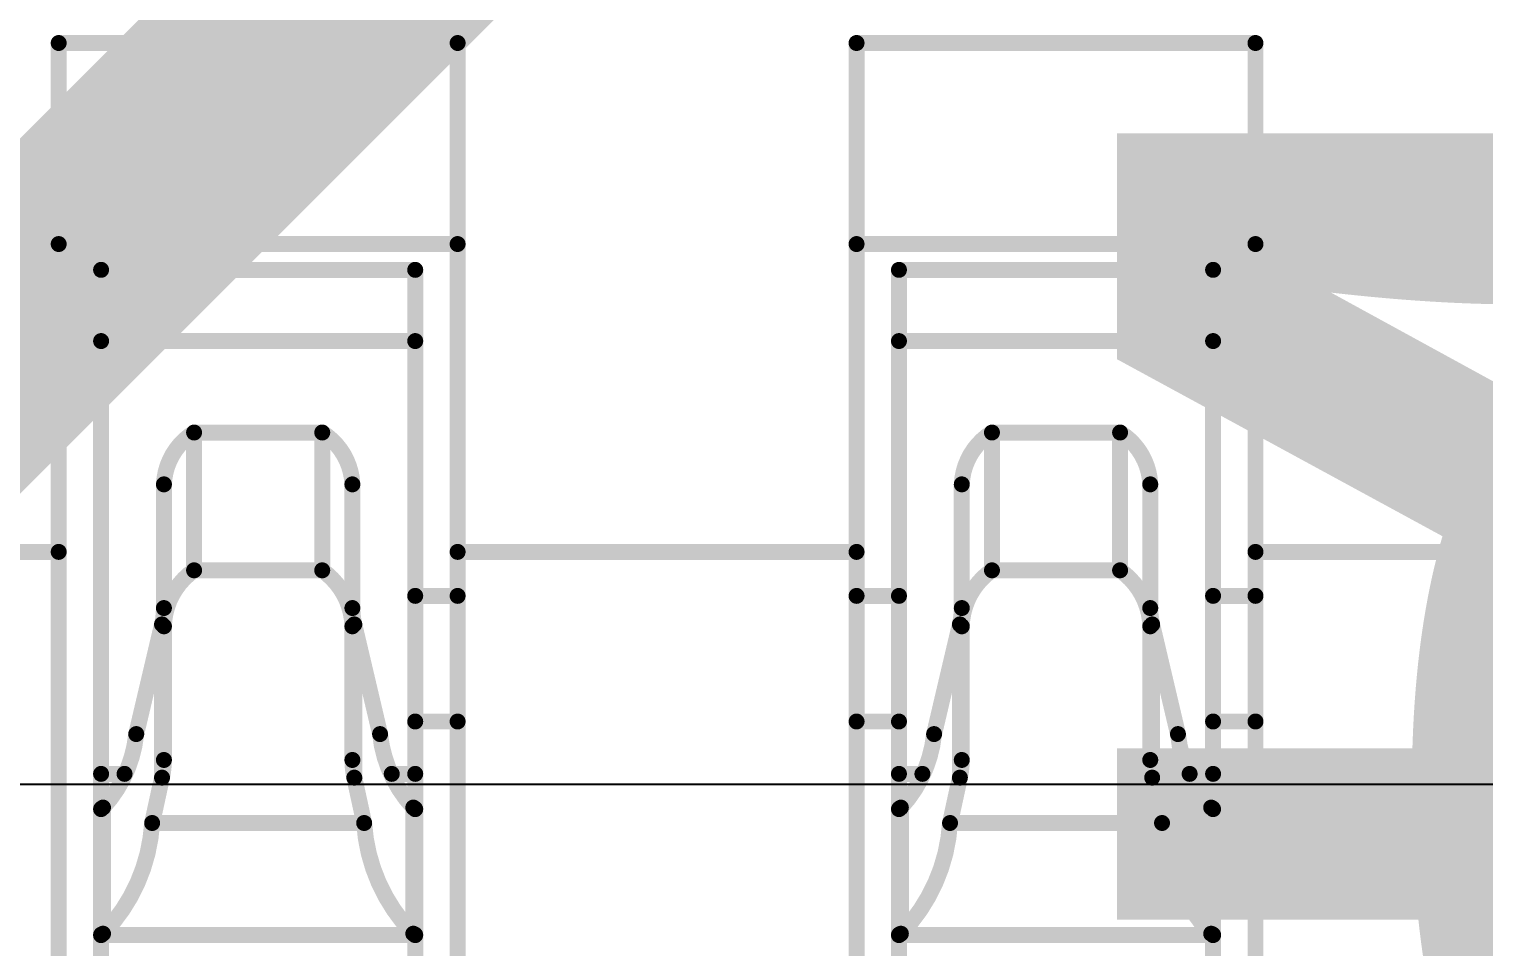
# Model space of a CAD drawing. Header units: inches. Extents: x -6 to 5433, y -4 to 5447.
# Drawn here: x 5.858 to 7.015, y 30.356 to 31.086 of the extents above; entities that cross this region are included whole.
import ezdxf

# ---------------------------------------------------------------- set-up
doc = ezdxf.new("R2010")
doc.units = ezdxf.units.IN
for name, color, linetype in [('Bottom Layer', 5, 'Continuous'), ('Bottom Overlay', 54, 'Continuous'), ('Mechanical 4', 56, 'Continuous'), ('Top Layer', 1, 'Continuous'), ('Top Overlay', 2, 'Continuous')]:
    doc.layers.add(name, color=color, linetype=linetype)
doc.styles.add('Arial', font='', dxfattribs={"height": 0.2})
doc.styles.add('Arial_Bold', font='', dxfattribs={"height": 0.2})
doc.styles.get('Arial').set_extended_font_data('Arial')
doc.styles.get('Arial_Bold').set_extended_font_data('Arial', bold=True)

# ---------------------------------------------------------------- blocks, each defined once
blk = doc.blocks.new('QTH_030_01_L_D_A_K_TR_154')
at = {"layer": 'Top Overlay'}
blk.add_lwpolyline([(10.00000032, -1.46100038, 0.1999996, 0.1999996, 0), (8.47600032, -2.98500038, 0.1999996, 0.1999996, 0)], format="xyseb", dxfattribs=at)
at = {"layer": 'Top Overlay', "style": 'Arial'}
blk.add_text('60', height=0.7619999999999999, dxfattribs=at).set_placement((7.21018624, -2.0066))

msp = doc.modelspace()

# ---------------------------------------------------------------- linework, layer by layer
at = {"layer": 'Bottom Layer'}
msp.add_line((14.32753294, 30.48476758), (4.82502464, 30.48476758), dxfattribs=at)
at = {"layer": 'Mechanical 4'}
for points in [[(5.8811541, 31.07494674, 0.0127, 0.0127, 0), (6.1986541, 31.07494674, 0.0127, 0.0127, 0)], [(5.8811541, 30.28744514, 0.0127, 0.0127, 0), (5.8811541, 31.07494674, 0.0127, 0.0127, 0)], [(6.1986541, 30.66994628, 0.0127, 0.0127, 0), (6.1986541, 31.07494674, 0.0127, 0.0127, 0)], [(6.516154099999999, 31.07494674, 0.0127, 0.0127, 0), (6.8336541, 31.07494674, 0.0127, 0.0127, 0)], [(6.516154099999999, 30.28744514, 0.0127, 0.0127, 0), (6.516154099999999, 31.07494674, 0.0127, 0.0127, 0)], [(6.8336541, 30.66994628, 0.0127, 0.0127, 0), (6.8336541, 31.07494674, 0.0127, 0.0127, 0)], [(5.8811541, 30.91494452, 0.0127, 0.0127, 0), (6.1986541, 30.91494452, 0.0127, 0.0127, 0)], [(6.516154099999999, 30.91494452, 0.0127, 0.0127, 0), (6.8336541, 30.91494452, 0.0127, 0.0127, 0)], [(5.91490562, 30.89440862, 0.0127, 0.0127, 0), (6.16490512, 30.89440862, 0.0127, 0.0127, 0)], [(5.91490562, 30.28744514, 0.0127, 0.0127, 0), (5.91490562, 30.89440862, 0.0127, 0.0127, 0)], [(6.16490512, 30.28744514, 0.0127, 0.0127, 0), (6.16490512, 30.89440862, 0.0127, 0.0127, 0)], [(6.54990562, 30.89440862, 0.0127, 0.0127, 0), (6.799905119999999, 30.89440862, 0.0127, 0.0127, 0)], [(6.54990562, 30.28744514, 0.0127, 0.0127, 0), (6.54990562, 30.89440862, 0.0127, 0.0127, 0)], [(6.799905119999999, 30.28744514, 0.0127, 0.0127, 0), (6.799905119999999, 30.89440862, 0.0127, 0.0127, 0)], [(5.91490562, 30.83773868, 0.0127, 0.0127, 0), (6.16490512, 30.83773868, 0.0127, 0.0127, 0)], [(6.54990562, 30.83773868, 0.0127, 0.0127, 0), (6.799905119999999, 30.83773868, 0.0127, 0.0127, 0)], [(5.964905519999999, 30.72369522, 0.0127, 0.0127, -0.2473774344944057), (5.988913599999999, 30.76494482, 0.0127, 0.0127, 0)], [(5.98891614, 30.76494482, 0.0127, 0.0127, 0), (6.0908946, 30.76494482, 0.0127, 0.0127, 0)], [(5.98891614, 30.65528286, 0.0127, 0.0127, 0), (5.98891614, 30.76494482, 0.0127, 0.0127, 0)], [(6.0908946, 30.65528286, 0.0127, 0.0127, 0), (6.0908946, 30.76494482, 0.0127, 0.0127, 0)], [(6.090897139999999, 30.76494482, 0.0127, 0.0127, -0.2473774344944055), (6.11490522, 30.72369522, 0.0127, 0.0127, 0)], [(6.599905519999999, 30.72369522, 0.0127, 0.0127, -0.2473774344944057), (6.6239136, 30.76494482, 0.0127, 0.0127, 0)], [(6.62391614, 30.76494482, 0.0127, 0.0127, 0), (6.7258946, 30.76494482, 0.0127, 0.0127, 0)], [(6.62391614, 30.65528286, 0.0127, 0.0127, 0), (6.62391614, 30.76494482, 0.0127, 0.0127, 0)], [(6.7258946, 30.65528286, 0.0127, 0.0127, 0), (6.7258946, 30.76494482, 0.0127, 0.0127, 0)], [(6.72589714, 30.76494482, 0.0127, 0.0127, -0.2473774344944055), (6.74990522, 30.72369522, 0.0127, 0.0127, 0)], [(5.964905519999999, 30.50434844, 0.0127, 0.0127, 0), (5.964905519999999, 30.72369522, 0.0127, 0.0127, 0)], [(6.11490522, 30.50434844, 0.0127, 0.0127, 0), (6.11490522, 30.72369522, 0.0127, 0.0127, 0)], [(6.599905519999999, 30.50434844, 0.0127, 0.0127, 0), (6.599905519999999, 30.72369522, 0.0127, 0.0127, 0)], [(6.74990522, 30.50434844, 0.0127, 0.0127, 0), (6.74990522, 30.72369522, 0.0127, 0.0127, 0)], [(4.59990444, 30.66994628, 0.0127, 0.0127, 0), (5.8811541, 30.66994628, 0.0127, 0.0127, 0)], [(6.1986541, 30.66994628, 0.0127, 0.0127, 0), (6.516154099999999, 30.66994628, 0.0127, 0.0127, 0)], [(6.1986541, 30.28744514, 0.0127, 0.0127, 0), (6.1986541, 30.66994628, 0.0127, 0.0127, 0)], [(6.8336541, 30.66994628, 0.0127, 0.0127, 0), (7.151154099999999, 30.66994628, 0.0127, 0.0127, 0)], [(6.8336541, 30.28744514, 0.0127, 0.0127, 0), (6.8336541, 30.66994628, 0.0127, 0.0127, 0)], [(5.964905519999999, 30.61071348, 0.0127, 0.0127, -0.2374800627721871), (5.988913599999999, 30.6552854, 0.0127, 0.0127, 0)], [(5.98891614, 30.65528286, 0.0127, 0.0127, 0), (6.0908946, 30.65528286, 0.0127, 0.0127, 0)], [(6.090897139999999, 30.6552854, 0.0127, 0.0127, -0.2374800627721868), (6.11490522, 30.61071348, 0.0127, 0.0127, 0)], [(6.599905519999999, 30.61071348, 0.0127, 0.0127, -0.2374800627721871), (6.6239136, 30.6552854, 0.0127, 0.0127, 0)], [(6.62391614, 30.65528286, 0.0127, 0.0127, 0), (6.7258946, 30.65528286, 0.0127, 0.0127, 0)], [(6.72589714, 30.6552854, 0.0127, 0.0127, -0.2374800627721868), (6.74990522, 30.61071348, 0.0127, 0.0127, 0)], [(6.16490512, 30.63494508, 0.0127, 0.0127, 0), (6.1986541, 30.63494508, 0.0127, 0.0127, 0)], [(6.516154099999999, 30.63494508, 0.0127, 0.0127, 0), (6.54990562, 30.63494508, 0.0127, 0.0127, 0)], [(6.799905119999999, 30.63494508, 0.0127, 0.0127, 0), (6.8336541, 30.63494508, 0.0127, 0.0127, 0)], [(5.964905519999999, 30.62525752, 0.0127, 0.0127, -0.05786385222358645), (5.9633866, 30.61223494, 0.0127, 0.0127, 0)], [(6.116424139999999, 30.61223494, 0.0127, 0.0127, -0.057863852222711), (6.11490522, 30.62525752, 0.0127, 0.0127, 0)], [(6.599905519999999, 30.62525752, 0.0127, 0.0127, -0.05786385222358645), (6.5983866, 30.61223494, 0.0127, 0.0127, 0)], [(6.751424139999999, 30.61223494, 0.0127, 0.0127, -0.05786385222314867), (6.74990522, 30.62525752, 0.0127, 0.0127, 0)], [(5.9428634, 30.5249453, 0.0127, 0.0127, 0), (5.9633866, 30.61223494, 0.0127, 0.0127, 0)], [(5.9633866, 30.49027684, 0.0127, 0.0127, 0), (5.9633866, 30.61223494, 0.0127, 0.0127, 0)], [(6.116424139999999, 30.61223494, 0.0127, 0.0127, 0), (6.136944799999999, 30.5249453, 0.0127, 0.0127, 0)], [(6.116424139999999, 30.49027684, 0.0127, 0.0127, 0), (6.116424139999999, 30.61223494, 0.0127, 0.0127, 0)], [(6.5778634, 30.5249453, 0.0127, 0.0127, 0), (6.5983866, 30.61223494, 0.0127, 0.0127, 0)], [(6.5983866, 30.49027684, 0.0127, 0.0127, 0), (6.5983866, 30.61223494, 0.0127, 0.0127, 0)], [(6.751424139999999, 30.61223494, 0.0127, 0.0127, 0), (6.7719448, 30.5249453, 0.0127, 0.0127, 0)], [(6.751424139999999, 30.49027684, 0.0127, 0.0127, 0), (6.751424139999999, 30.61223494, 0.0127, 0.0127, 0)], [(6.16490512, 30.53494528, 0.0127, 0.0127, 0), (6.1986541, 30.53494528, 0.0127, 0.0127, 0)], [(6.516154099999999, 30.53494528, 0.0127, 0.0127, 0), (6.54990562, 30.53494528, 0.0127, 0.0127, 0)], [(6.799905119999999, 30.53494528, 0.0127, 0.0127, 0), (6.8336541, 30.53494528, 0.0127, 0.0127, 0)], [(5.942865939999999, 30.52494784, 0.0127, 0.0127, -0.1625906327552088), (5.91642454, 30.46645418, 0.0127, 0.0127, 0)], [(6.1633862, 30.46645418, 0.0127, 0.0127, -0.1625906327547608), (6.136944799999999, 30.52494784, 0.0127, 0.0127, 0)], [(6.57786594, 30.52494784, 0.0127, 0.0127, -0.1625906327552088), (6.551424539999999, 30.46645418, 0.0127, 0.0127, 0)], [(6.798386199999999, 30.46645418, 0.0127, 0.0127, -0.1625906327552086), (6.7719448, 30.52494784, 0.0127, 0.0127, 0)], [(5.964905519999999, 30.50434844, 0.0127, 0.0127, -0.05365793627908248), (5.9633866, 30.49027684, 0.0127, 0.0127, 0)], [(6.116424139999999, 30.49027684, 0.0127, 0.0127, -0.0536579362795205), (6.11490522, 30.50434844, 0.0127, 0.0127, 0)], [(6.599905519999999, 30.50434844, 0.0127, 0.0127, -0.05365793627952005), (6.5983866, 30.49027684, 0.0127, 0.0127, 0)], [(6.751424139999999, 30.49027684, 0.0127, 0.0127, -0.0536579362795205), (6.74990522, 30.50434844, 0.0127, 0.0127, 0)], [(5.91490562, 30.49328166, 0.0127, 0.0127, 0), (5.933567, 30.49328166, 0.0127, 0.0127, 0)], [(6.14624374, 30.49328166, 0.0127, 0.0127, 0), (6.16490512, 30.49328166, 0.0127, 0.0127, 0)], [(6.54990562, 30.49328166, 0.0127, 0.0127, 0), (6.568566999999999, 30.49328166, 0.0127, 0.0127, 0)], [(6.78124374, 30.49328166, 0.0127, 0.0127, 0), (6.799905119999999, 30.49328166, 0.0127, 0.0127, 0)], [(5.95553292, 30.45417836, 0.0127, 0.0127, 0), (5.9633866, 30.49027684, 0.0127, 0.0127, 0)], [(6.116424139999999, 30.49027684, 0.0127, 0.0127, 0), (6.12427782, 30.45417836, 0.0127, 0.0127, 0)], [(6.590532919999999, 30.45417836, 0.0127, 0.0127, 0), (6.5983866, 30.49027684, 0.0127, 0.0127, 0)], [(6.751424139999999, 30.49027684, 0.0127, 0.0127, 0), (6.759277819999999, 30.45417836, 0.0127, 0.0127, 0)], [(5.91490562, 30.46521466, 0.0127, 0.0127, -0.01102176110574936), (5.91494118, 30.46530102, 0.0127, 0.0127, 0)], [(5.91494118, 30.46530102, 0.0127, 0.0127, -0.02840440624719548), (5.9149869, 30.46538992, 0.0127, 0.0127, 0)], [(5.9149869, 30.46538992, 0.0127, 0.0127, -0.03504147024860178), (5.91505294, 30.46548644, 0.0127, 0.0127, 0)], [(5.91505294, 30.46548644, 0.0127, 0.0127, -0.03231858323473549), (5.915152, 30.46559312, 0.0127, 0.0127, 0)], [(5.915152, 30.46559312, 0.0127, 0.0127, -0.02446223681086269), (5.915289159999999, 30.4657125, 0.0127, 0.0127, 0)], [(5.915291699999999, 30.46570996, 0.0127, 0.0127, -0.01372918953940092), (5.915469499999999, 30.46584458, 0.0127, 0.0127, 0)], [(5.915469499999999, 30.46584458, 0.0127, 0.0127, -0.008119992810773656), (5.91568032, 30.46598682, 0.0127, 0.0127, 0)], [(5.915677779999999, 30.46598936, 0.0127, 0.0127, -0.004820635636945482), (5.915914, 30.46613922, 0.0127, 0.0127, 0)], [(5.915914, 30.46613922, 0.0127, 0.0127, 0), (5.91642454, 30.46645418, 0.0127, 0.0127, 0)], [(5.91642454, 30.36607592, 0.0127, 0.0127, 0), (5.91642454, 30.46645418, 0.0127, 0.0127, 0)], [(6.1633862, 30.46645418, 0.0127, 0.0127, 0), (6.1636529, 30.46629416, 0.0127, 0.0127, 0)], [(6.1633862, 30.36607592, 0.0127, 0.0127, 0), (6.1633862, 30.46645418, 0.0127, 0.0127, 0)], [(6.1636529, 30.46629416, 0.0127, 0.0127, 0), (6.163911979999999, 30.46613414, 0.0127, 0.0127, 0)], [(6.163909439999999, 30.4661316, 0.0127, 0.0127, -0.006054857866117516), (6.1641482, 30.46598174, 0.0127, 0.0127, 0)], [(6.16415074, 30.46598428, 0.0127, 0.0127, -0.01073696920960273), (6.164356479999999, 30.46584204, 0.0127, 0.0127, 0)], [(6.164356479999999, 30.4658395, 0.0127, 0.0127, -0.01856237104159315), (6.16452158, 30.4657125, 0.0127, 0.0127, 0)], [(6.16452158, 30.46571504, 0.0127, 0.0127, -0.02338621057397652), (6.164646039999999, 30.4655982, 0.0127, 0.0127, 0)], [(6.164646039999999, 30.46559565999999, 0.0127, 0.0127, -0.05432145120485603), (6.16480606, 30.465395, 0.0127, 0.0127, 0)], [(6.1648086, 30.46539754, 0.0127, 0.0127, -0.02859688063810306), (6.16490766, 30.46521466, 0.0127, 0.0127, 0)], [(6.54990562, 30.46521466, 0.0127, 0.0127, -0.01102176063239347), (6.549941179999999, 30.46530102, 0.0127, 0.0127, 0)], [(6.549941179999999, 30.46530102, 0.0127, 0.0127, -0.02840440632253199), (6.5499869, 30.46538992, 0.0127, 0.0127, 0)], [(6.5499869, 30.46538992, 0.0127, 0.0127, -0.03504147054334777), (6.55005294, 30.46548644, 0.0127, 0.0127, 0)], [(6.55005294, 30.46548644, 0.0127, 0.0127, -0.03231858310785772), (6.550152, 30.46559312, 0.0127, 0.0127, 0)], [(6.550152, 30.46559312, 0.0127, 0.0127, -0.02446223688274633), (6.550289159999999, 30.4657125, 0.0127, 0.0127, 0)], [(6.550291699999999, 30.46570996, 0.0127, 0.0127, -0.01372918962843361), (6.5504695, 30.46584458, 0.0127, 0.0127, 0)], [(6.5504695, 30.46584458, 0.0127, 0.0127, -0.008119992672200803), (6.55068032, 30.46598682, 0.0127, 0.0127, 0)], [(6.550677779999999, 30.46598936, 0.0127, 0.0127, -0.00482063564639492), (6.550913999999999, 30.46613922, 0.0127, 0.0127, 0)], [(6.550913999999999, 30.46613922, 0.0127, 0.0127, 0), (6.551424539999999, 30.46645418, 0.0127, 0.0127, 0)], [(6.551424539999999, 30.36607592, 0.0127, 0.0127, 0), (6.551424539999999, 30.46645418, 0.0127, 0.0127, 0)], [(6.798386199999999, 30.46645418, 0.0127, 0.0127, 0), (6.7986529, 30.46629416, 0.0127, 0.0127, 0)], [(6.798386199999999, 30.36607592, 0.0127, 0.0127, 0), (6.798386199999999, 30.46645418, 0.0127, 0.0127, 0)], [(6.7986529, 30.46629416, 0.0127, 0.0127, 0), (6.79891198, 30.46613414, 0.0127, 0.0127, 0)], [(6.79890944, 30.4661316, 0.0127, 0.0127, -0.006054857880624332), (6.799148199999999, 30.46598174, 0.0127, 0.0127, 0)], [(6.79915074, 30.46598428, 0.0127, 0.0127, -0.01073696926700235), (6.79935648, 30.46584204, 0.0127, 0.0127, 0)], [(6.79935648, 30.4658395, 0.0127, 0.0127, -0.01856237103801897), (6.79952158, 30.4657125, 0.0127, 0.0127, 0)], [(6.79952158, 30.46571504, 0.0127, 0.0127, -0.02338621042652112), (6.79964604, 30.4655982, 0.0127, 0.0127, 0)], [(6.79964604, 30.46559565999999, 0.0127, 0.0127, -0.05432145122504062), (6.79980606, 30.465395, 0.0127, 0.0127, 0)], [(6.799808599999999, 30.46539754, 0.0127, 0.0127, -0.02859688070767076), (6.799907659999999, 30.46521466, 0.0127, 0.0127, 0)], [(5.95553292, 30.4541809, 0.0127, 0.0127, -0.1798939642534223), (5.91642454, 30.36607592, 0.0127, 0.0127, 0)], [(5.95553292, 30.45417836, 0.0127, 0.0127, 0), (6.12427782, 30.45417836, 0.0127, 0.0127, 0)], [(6.1633862, 30.36607592, 0.0127, 0.0127, -0.1798939642534224), (6.12427782, 30.4541809, 0.0127, 0.0127, 0)], [(6.590532919999999, 30.4541809, 0.0127, 0.0127, -0.1798939642534223), (6.551424539999999, 30.36607592, 0.0127, 0.0127, 0)], [(6.590532919999999, 30.45417836, 0.0127, 0.0127, 0), (6.759277819999999, 30.45417836, 0.0127, 0.0127, 0)], [(6.798386199999999, 30.36607592, 0.0127, 0.0127, -0.1798939642534224), (6.759277819999999, 30.4541809, 0.0127, 0.0127, 0)], [(5.91490562, 30.36514628, 0.0127, 0.0127, -0.01323430967771632), (5.91494118, 30.36521231999999, 0.0127, 0.0127, 0)], [(5.91490562, 30.36494562, 0.0127, 0.0127, 0), (6.16490512, 30.36494562, 0.0127, 0.0127, 0)], [(5.91494118, 30.36521231999999, 0.0127, 0.0127, -0.03268862845275793), (5.9149869, 30.36528089999999, 0.0127, 0.0127, 0)], [(5.9149869, 30.36527582, 0.0127, 0.0127, -0.03744583017871192), (5.91505294, 30.36534948, 0.0127, 0.0127, 0)], [(5.91505294, 30.36534948, 0.0127, 0.0127, -0.03188120464956539), (5.915152, 30.36542822, 0.0127, 0.0127, 0)], [(5.915149459999999, 30.36543076, 0.0127, 0.0127, -0.02261994758819893), (5.915289159999999, 30.3655222, 0.0127, 0.0127, 0)], [(5.915289159999999, 30.36551966, 0.0127, 0.0127, -0.01220889248767771), (5.91546696, 30.36561872, 0.0127, 0.0127, 0)], [(5.91546696, 30.36561872, 0.0127, 0.0127, -0.007070305437117183), (5.915677779999999, 30.3657254, 0.0127, 0.0127, 0)], [(5.915677779999999, 30.3657254, 0.0127, 0.0127, 0), (5.915914, 30.3658397, 0.0127, 0.0127, 0)], [(5.915914, 30.3658397, 0.0127, 0.0127, 0), (5.91642454, 30.36607592, 0.0127, 0.0127, 0)], [(6.1633862, 30.36607592, 0.0127, 0.0127, 0), (6.1636529, 30.365954, 0.0127, 0.0127, 0)], [(6.1636529, 30.365954, 0.0127, 0.0127, 0), (6.163911979999999, 30.36583716, 0.0127, 0.0127, 0)], [(6.163911979999999, 30.36583716, 0.0127, 0.0127, -0.005205334056023679), (6.16415074, 30.3657254, 0.0127, 0.0127, 0)], [(6.1641482, 30.36572286, 0.0127, 0.0127, -0.009375622332498054), (6.16435394, 30.36561618, 0.0127, 0.0127, 0)], [(6.16435394, 30.36561618, 0.0127, 0.0127, -0.0166870249319406), (6.16452158, 30.36551966, 0.0127, 0.0127, 0)], [(6.16452158, 30.36551966, 0.0127, 0.0127, -0.02199391695335159), (6.164646039999999, 30.3654333, 0.0127, 0.0127, 0)], [(6.164643499999999, 30.3654333, 0.0127, 0.0127, -0.02675089190078609), (6.16473748, 30.36535456, 0.0127, 0.0127, 0)], [(6.16474002, 30.36535456, 0.0127, 0.0127, -0.02828763819032155), (6.1648086, 30.36528344, 0.0127, 0.0127, 0)], [(6.1648086, 30.36528344, 0.0127, 0.0127, -0.03260546152287354), (6.16490512, 30.36514628, 0.0127, 0.0127, 0)], [(6.54990562, 30.36514628, 0.0127, 0.0127, -0.0132343093435555), (6.549941179999999, 30.36521231999999, 0.0127, 0.0127, 0)], [(6.54990562, 30.36494562, 0.0127, 0.0127, 0), (6.799905119999999, 30.36494562, 0.0127, 0.0127, 0)], [(6.549941179999999, 30.36521231999999, 0.0127, 0.0127, -0.03268862845439726), (6.5499869, 30.36528089999999, 0.0127, 0.0127, 0)], [(6.5499869, 30.36527582, 0.0127, 0.0127, -0.03744583018069467), (6.55005294, 30.36534948, 0.0127, 0.0127, 0)], [(6.55005294, 30.36534948, 0.0127, 0.0127, -0.03188120483001153), (6.550152, 30.36542822, 0.0127, 0.0127, 0)], [(6.550149459999999, 30.36543076, 0.0127, 0.0127, -0.02261994772324236), (6.550289159999999, 30.3655222, 0.0127, 0.0127, 0)], [(6.550289159999999, 30.36551966, 0.0127, 0.0127, -0.01220889244644077), (6.550466960000001, 30.36561872, 0.0127, 0.0127, 0)], [(6.550466960000001, 30.36561872, 0.0127, 0.0127, -0.007070305453971323), (6.550677779999999, 30.3657254, 0.0127, 0.0127, 0)], [(6.550677779999999, 30.3657254, 0.0127, 0.0127, 0), (6.550913999999999, 30.3658397, 0.0127, 0.0127, 0)], [(6.550913999999999, 30.3658397, 0.0127, 0.0127, 0), (6.551424539999999, 30.36607592, 0.0127, 0.0127, 0)], [(6.798386199999999, 30.36607592, 0.0127, 0.0127, 0), (6.7986529, 30.365954, 0.0127, 0.0127, 0)], [(6.7986529, 30.365954, 0.0127, 0.0127, 0), (6.79891198, 30.36583716, 0.0127, 0.0127, 0)], [(6.79891198, 30.36583716, 0.0127, 0.0127, -0.005205333994061452), (6.79915074, 30.3657254, 0.0127, 0.0127, 0)], [(6.799148199999999, 30.36572286, 0.0127, 0.0127, -0.009375622332638344), (6.79935394, 30.36561618, 0.0127, 0.0127, 0)], [(6.79935394, 30.36561618, 0.0127, 0.0127, -0.01668702493466368), (6.79952158, 30.36551966, 0.0127, 0.0127, 0)], [(6.79952158, 30.36551966, 0.0127, 0.0127, -0.02199391701911994), (6.79964604, 30.3654333, 0.0127, 0.0127, 0)], [(6.7996435, 30.3654333, 0.0127, 0.0127, -0.0267508918691132), (6.79973748, 30.36535456, 0.0127, 0.0127, 0)], [(6.79974002, 30.36535456, 0.0127, 0.0127, -0.02828763803795257), (6.799808599999999, 30.36528344, 0.0127, 0.0127, 0)], [(6.799808599999999, 30.36528344, 0.0127, 0.0127, -0.03260546145711962), (6.799905119999999, 30.36514628, 0.0127, 0.0127, 0)]]:
    msp.add_lwpolyline(points, format="xyseb", dxfattribs=at)
for points in [[(5.877979099999999, 31.07494674, 0.00635, 0.00635, 1), (5.8843291, 31.07494674, 0.00635, 0.00635, 1)], [(5.877979099999999, 31.07494674, 0.00635, 0.00635, 1), (5.8843291, 31.07494674, 0.00635, 0.00635, 1)], [(6.1954791, 31.07494674, 0.00635, 0.00635, 1), (6.201829099999999, 31.07494674, 0.00635, 0.00635, 1)], [(6.1954791, 31.07494674, 0.00635, 0.00635, 1), (6.201829099999999, 31.07494674, 0.00635, 0.00635, 1)], [(6.512979099999999, 31.07494674, 0.00635, 0.00635, 1), (6.5193291, 31.07494674, 0.00635, 0.00635, 1)], [(6.512979099999999, 31.07494674, 0.00635, 0.00635, 1), (6.5193291, 31.07494674, 0.00635, 0.00635, 1)], [(6.8304791, 31.07494674, 0.00635, 0.00635, 1), (6.836829099999999, 31.07494674, 0.00635, 0.00635, 1)], [(6.8304791, 31.07494674, 0.00635, 0.00635, 1), (6.836829099999999, 31.07494674, 0.00635, 0.00635, 1)], [(5.877979099999999, 30.91494452, 0.00635, 0.00635, 1), (5.8843291, 30.91494452, 0.00635, 0.00635, 1)], [(6.1954791, 30.91494452, 0.00635, 0.00635, 1), (6.201829099999999, 30.91494452, 0.00635, 0.00635, 1)], [(6.512979099999999, 30.91494452, 0.00635, 0.00635, 1), (6.5193291, 30.91494452, 0.00635, 0.00635, 1)], [(6.8304791, 30.91494452, 0.00635, 0.00635, 1), (6.836829099999999, 30.91494452, 0.00635, 0.00635, 1)], [(5.911730619999999, 30.89440862, 0.00635, 0.00635, 1), (5.91808062, 30.89440862, 0.00635, 0.00635, 1)], [(5.911730619999999, 30.89440862, 0.00635, 0.00635, 1), (5.91808062, 30.89440862, 0.00635, 0.00635, 1)], [(6.16173012, 30.89440862, 0.00635, 0.00635, 1), (6.168080119999999, 30.89440862, 0.00635, 0.00635, 1)], [(6.16173012, 30.89440862, 0.00635, 0.00635, 1), (6.168080119999999, 30.89440862, 0.00635, 0.00635, 1)], [(6.54673062, 30.89440862, 0.00635, 0.00635, 1), (6.553080619999999, 30.89440862, 0.00635, 0.00635, 1)], [(6.54673062, 30.89440862, 0.00635, 0.00635, 1), (6.553080619999999, 30.89440862, 0.00635, 0.00635, 1)], [(6.796730119999999, 30.89440862, 0.00635, 0.00635, 1), (6.80308012, 30.89440862, 0.00635, 0.00635, 1)], [(6.796730119999999, 30.89440862, 0.00635, 0.00635, 1), (6.80308012, 30.89440862, 0.00635, 0.00635, 1)], [(5.911730619999999, 30.83773868, 0.00635, 0.00635, 1), (5.91808062, 30.83773868, 0.00635, 0.00635, 1)], [(6.16173012, 30.83773868, 0.00635, 0.00635, 1), (6.168080119999999, 30.83773868, 0.00635, 0.00635, 1)], [(6.54673062, 30.83773868, 0.00635, 0.00635, 1), (6.553080619999999, 30.83773868, 0.00635, 0.00635, 1)], [(6.796730119999999, 30.83773868, 0.00635, 0.00635, 1), (6.80308012, 30.83773868, 0.00635, 0.00635, 1)], [(5.985738599999999, 30.76494482, 0.00635, 0.00635, 1), (5.9920886, 30.76494482, 0.00635, 0.00635, 1)], [(5.98574114, 30.76494482, 0.00635, 0.00635, 1), (5.99209114, 30.76494482, 0.00635, 0.00635, 1)], [(5.98574114, 30.76494482, 0.00635, 0.00635, 1), (5.99209114, 30.76494482, 0.00635, 0.00635, 1)], [(6.0877196, 30.76494482, 0.00635, 0.00635, 1), (6.094069599999999, 30.76494482, 0.00635, 0.00635, 1)], [(6.0877196, 30.76494482, 0.00635, 0.00635, 1), (6.094069599999999, 30.76494482, 0.00635, 0.00635, 1)], [(6.087722139999999, 30.76494482, 0.00635, 0.00635, 1), (6.09407214, 30.76494482, 0.00635, 0.00635, 1)], [(6.620738599999999, 30.76494482, 0.00635, 0.00635, 1), (6.6270886, 30.76494482, 0.00635, 0.00635, 1)], [(6.620741139999999, 30.76494482, 0.00635, 0.00635, 1), (6.62709114, 30.76494482, 0.00635, 0.00635, 1)], [(6.620741139999999, 30.76494482, 0.00635, 0.00635, 1), (6.62709114, 30.76494482, 0.00635, 0.00635, 1)], [(6.7227196, 30.76494482, 0.00635, 0.00635, 1), (6.7290696, 30.76494482, 0.00635, 0.00635, 1)], [(6.7227196, 30.76494482, 0.00635, 0.00635, 1), (6.7290696, 30.76494482, 0.00635, 0.00635, 1)], [(6.72272214, 30.76494482, 0.00635, 0.00635, 1), (6.72907214, 30.76494482, 0.00635, 0.00635, 1)], [(5.96173052, 30.72369522, 0.00635, 0.00635, 1), (5.96808052, 30.72369522, 0.00635, 0.00635, 1)], [(5.96173052, 30.72369522, 0.00635, 0.00635, 1), (5.96808052, 30.72369522, 0.00635, 0.00635, 1)], [(6.11173022, 30.72369522, 0.00635, 0.00635, 1), (6.11808022, 30.72369522, 0.00635, 0.00635, 1)], [(6.11173022, 30.72369522, 0.00635, 0.00635, 1), (6.11808022, 30.72369522, 0.00635, 0.00635, 1)], [(6.596730519999999, 30.72369522, 0.00635, 0.00635, 1), (6.60308052, 30.72369522, 0.00635, 0.00635, 1)], [(6.596730519999999, 30.72369522, 0.00635, 0.00635, 1), (6.60308052, 30.72369522, 0.00635, 0.00635, 1)], [(6.74673022, 30.72369522, 0.00635, 0.00635, 1), (6.753080219999999, 30.72369522, 0.00635, 0.00635, 1)], [(6.74673022, 30.72369522, 0.00635, 0.00635, 1), (6.753080219999999, 30.72369522, 0.00635, 0.00635, 1)], [(5.877979099999999, 30.66994628, 0.00635, 0.00635, 1), (5.8843291, 30.66994628, 0.00635, 0.00635, 1)], [(6.1954791, 30.66994628, 0.00635, 0.00635, 1), (6.201829099999999, 30.66994628, 0.00635, 0.00635, 1)], [(6.1954791, 30.66994628, 0.00635, 0.00635, 1), (6.201829099999999, 30.66994628, 0.00635, 0.00635, 1)], [(6.1954791, 30.66994628, 0.00635, 0.00635, 1), (6.201829099999999, 30.66994628, 0.00635, 0.00635, 1)], [(6.512979099999999, 30.66994628, 0.00635, 0.00635, 1), (6.5193291, 30.66994628, 0.00635, 0.00635, 1)], [(6.8304791, 30.66994628, 0.00635, 0.00635, 1), (6.836829099999999, 30.66994628, 0.00635, 0.00635, 1)], [(6.8304791, 30.66994628, 0.00635, 0.00635, 1), (6.836829099999999, 30.66994628, 0.00635, 0.00635, 1)], [(6.8304791, 30.66994628, 0.00635, 0.00635, 1), (6.836829099999999, 30.66994628, 0.00635, 0.00635, 1)], [(5.985738599999999, 30.6552854, 0.00635, 0.00635, 1), (5.9920886, 30.6552854, 0.00635, 0.00635, 1)], [(5.98574114, 30.65528286, 0.00635, 0.00635, 1), (5.99209114, 30.65528286, 0.00635, 0.00635, 1)], [(5.98574114, 30.65528286, 0.00635, 0.00635, 1), (5.99209114, 30.65528286, 0.00635, 0.00635, 1)], [(6.0877196, 30.65528286, 0.00635, 0.00635, 1), (6.094069599999999, 30.65528286, 0.00635, 0.00635, 1)], [(6.0877196, 30.65528286, 0.00635, 0.00635, 1), (6.094069599999999, 30.65528286, 0.00635, 0.00635, 1)], [(6.087722139999999, 30.6552854, 0.00635, 0.00635, 1), (6.09407214, 30.6552854, 0.00635, 0.00635, 1)], [(6.620738599999999, 30.6552854, 0.00635, 0.00635, 1), (6.6270886, 30.6552854, 0.00635, 0.00635, 1)], [(6.620741139999999, 30.65528286, 0.00635, 0.00635, 1), (6.62709114, 30.65528286, 0.00635, 0.00635, 1)], [(6.620741139999999, 30.65528286, 0.00635, 0.00635, 1), (6.62709114, 30.65528286, 0.00635, 0.00635, 1)], [(6.7227196, 30.65528286, 0.00635, 0.00635, 1), (6.7290696, 30.65528286, 0.00635, 0.00635, 1)], [(6.7227196, 30.65528286, 0.00635, 0.00635, 1), (6.7290696, 30.65528286, 0.00635, 0.00635, 1)], [(6.72272214, 30.6552854, 0.00635, 0.00635, 1), (6.72907214, 30.6552854, 0.00635, 0.00635, 1)], [(6.16173012, 30.63494508, 0.00635, 0.00635, 1), (6.168080119999999, 30.63494508, 0.00635, 0.00635, 1)], [(6.1954791, 30.63494508, 0.00635, 0.00635, 1), (6.201829099999999, 30.63494508, 0.00635, 0.00635, 1)], [(6.512979099999999, 30.63494508, 0.00635, 0.00635, 1), (6.5193291, 30.63494508, 0.00635, 0.00635, 1)], [(6.54673062, 30.63494508, 0.00635, 0.00635, 1), (6.553080619999999, 30.63494508, 0.00635, 0.00635, 1)], [(6.796730119999999, 30.63494508, 0.00635, 0.00635, 1), (6.80308012, 30.63494508, 0.00635, 0.00635, 1)], [(6.8304791, 30.63494508, 0.00635, 0.00635, 1), (6.836829099999999, 30.63494508, 0.00635, 0.00635, 1)], [(5.96173052, 30.62525752, 0.00635, 0.00635, 1), (5.96808052, 30.62525752, 0.00635, 0.00635, 1)], [(6.11173022, 30.62525752, 0.00635, 0.00635, 1), (6.11808022, 30.62525752, 0.00635, 0.00635, 1)], [(6.596730519999999, 30.62525752, 0.00635, 0.00635, 1), (6.60308052, 30.62525752, 0.00635, 0.00635, 1)], [(6.74673022, 30.62525752, 0.00635, 0.00635, 1), (6.753080219999999, 30.62525752, 0.00635, 0.00635, 1)], [(5.9602116, 30.61223494, 0.00635, 0.00635, 1), (5.966561599999999, 30.61223494, 0.00635, 0.00635, 1)], [(5.9602116, 30.61223494, 0.00635, 0.00635, 1), (5.966561599999999, 30.61223494, 0.00635, 0.00635, 1)], [(5.9602116, 30.61223494, 0.00635, 0.00635, 1), (5.966561599999999, 30.61223494, 0.00635, 0.00635, 1)], [(5.96173052, 30.61071348, 0.00635, 0.00635, 1), (5.96808052, 30.61071348, 0.00635, 0.00635, 1)], [(6.11173022, 30.61071348, 0.00635, 0.00635, 1), (6.11808022, 30.61071348, 0.00635, 0.00635, 1)], [(6.11324914, 30.61223494, 0.00635, 0.00635, 1), (6.11959914, 30.61223494, 0.00635, 0.00635, 1)], [(6.11324914, 30.61223494, 0.00635, 0.00635, 1), (6.11959914, 30.61223494, 0.00635, 0.00635, 1)], [(6.11324914, 30.61223494, 0.00635, 0.00635, 1), (6.11959914, 30.61223494, 0.00635, 0.00635, 1)], [(6.5952116, 30.61223494, 0.00635, 0.00635, 1), (6.6015616, 30.61223494, 0.00635, 0.00635, 1)], [(6.5952116, 30.61223494, 0.00635, 0.00635, 1), (6.6015616, 30.61223494, 0.00635, 0.00635, 1)], [(6.5952116, 30.61223494, 0.00635, 0.00635, 1), (6.6015616, 30.61223494, 0.00635, 0.00635, 1)], [(6.596730519999999, 30.61071348, 0.00635, 0.00635, 1), (6.60308052, 30.61071348, 0.00635, 0.00635, 1)], [(6.74673022, 30.61071348, 0.00635, 0.00635, 1), (6.753080219999999, 30.61071348, 0.00635, 0.00635, 1)], [(6.74824914, 30.61223494, 0.00635, 0.00635, 1), (6.754599139999999, 30.61223494, 0.00635, 0.00635, 1)], [(6.74824914, 30.61223494, 0.00635, 0.00635, 1), (6.754599139999999, 30.61223494, 0.00635, 0.00635, 1)], [(6.74824914, 30.61223494, 0.00635, 0.00635, 1), (6.754599139999999, 30.61223494, 0.00635, 0.00635, 1)], [(6.16173012, 30.53494528, 0.00635, 0.00635, 1), (6.168080119999999, 30.53494528, 0.00635, 0.00635, 1)], [(6.1954791, 30.53494528, 0.00635, 0.00635, 1), (6.201829099999999, 30.53494528, 0.00635, 0.00635, 1)], [(6.512979099999999, 30.53494528, 0.00635, 0.00635, 1), (6.5193291, 30.53494528, 0.00635, 0.00635, 1)], [(6.54673062, 30.53494528, 0.00635, 0.00635, 1), (6.553080619999999, 30.53494528, 0.00635, 0.00635, 1)], [(6.796730119999999, 30.53494528, 0.00635, 0.00635, 1), (6.80308012, 30.53494528, 0.00635, 0.00635, 1)], [(6.8304791, 30.53494528, 0.00635, 0.00635, 1), (6.836829099999999, 30.53494528, 0.00635, 0.00635, 1)], [(5.9396884, 30.5249453, 0.00635, 0.00635, 1), (5.9460384, 30.5249453, 0.00635, 0.00635, 1)], [(5.939690939999999, 30.52494784, 0.00635, 0.00635, 1), (5.94604094, 30.52494784, 0.00635, 0.00635, 1)], [(6.1337698, 30.52494784, 0.00635, 0.00635, 1), (6.1401198, 30.52494784, 0.00635, 0.00635, 1)], [(6.1337698, 30.5249453, 0.00635, 0.00635, 1), (6.1401198, 30.5249453, 0.00635, 0.00635, 1)], [(6.5746884, 30.5249453, 0.00635, 0.00635, 1), (6.5810384, 30.5249453, 0.00635, 0.00635, 1)], [(6.57469094, 30.52494784, 0.00635, 0.00635, 1), (6.581040939999999, 30.52494784, 0.00635, 0.00635, 1)], [(6.768769799999999, 30.52494784, 0.00635, 0.00635, 1), (6.7751198, 30.52494784, 0.00635, 0.00635, 1)], [(6.768769799999999, 30.5249453, 0.00635, 0.00635, 1), (6.7751198, 30.5249453, 0.00635, 0.00635, 1)], [(5.96173052, 30.50434844, 0.00635, 0.00635, 1), (5.96808052, 30.50434844, 0.00635, 0.00635, 1)], [(5.96173052, 30.50434844, 0.00635, 0.00635, 1), (5.96808052, 30.50434844, 0.00635, 0.00635, 1)], [(6.11173022, 30.50434844, 0.00635, 0.00635, 1), (6.11808022, 30.50434844, 0.00635, 0.00635, 1)], [(6.11173022, 30.50434844, 0.00635, 0.00635, 1), (6.11808022, 30.50434844, 0.00635, 0.00635, 1)], [(6.596730519999999, 30.50434844, 0.00635, 0.00635, 1), (6.60308052, 30.50434844, 0.00635, 0.00635, 1)], [(6.596730519999999, 30.50434844, 0.00635, 0.00635, 1), (6.60308052, 30.50434844, 0.00635, 0.00635, 1)], [(6.74673022, 30.50434844, 0.00635, 0.00635, 1), (6.753080219999999, 30.50434844, 0.00635, 0.00635, 1)], [(6.74673022, 30.50434844, 0.00635, 0.00635, 1), (6.753080219999999, 30.50434844, 0.00635, 0.00635, 1)], [(5.911730619999999, 30.49328166, 0.00635, 0.00635, 1), (5.91808062, 30.49328166, 0.00635, 0.00635, 1)], [(5.930391999999999, 30.49328166, 0.00635, 0.00635, 1), (5.936742, 30.49328166, 0.00635, 0.00635, 1)], [(6.143068739999999, 30.49328166, 0.00635, 0.00635, 1), (6.14941874, 30.49328166, 0.00635, 0.00635, 1)], [(6.16173012, 30.49328166, 0.00635, 0.00635, 1), (6.168080119999999, 30.49328166, 0.00635, 0.00635, 1)], [(6.54673062, 30.49328166, 0.00635, 0.00635, 1), (6.553080619999999, 30.49328166, 0.00635, 0.00635, 1)], [(6.565391999999999, 30.49328166, 0.00635, 0.00635, 1), (6.571742, 30.49328166, 0.00635, 0.00635, 1)], [(6.77806874, 30.49328166, 0.00635, 0.00635, 1), (6.78441874, 30.49328166, 0.00635, 0.00635, 1)], [(6.796730119999999, 30.49328166, 0.00635, 0.00635, 1), (6.80308012, 30.49328166, 0.00635, 0.00635, 1)], [(5.9602116, 30.49027684, 0.00635, 0.00635, 1), (5.966561599999999, 30.49027684, 0.00635, 0.00635, 1)], [(5.9602116, 30.49027684, 0.00635, 0.00635, 1), (5.966561599999999, 30.49027684, 0.00635, 0.00635, 1)], [(5.9602116, 30.49027684, 0.00635, 0.00635, 1), (5.966561599999999, 30.49027684, 0.00635, 0.00635, 1)], [(6.11324914, 30.49027684, 0.00635, 0.00635, 1), (6.11959914, 30.49027684, 0.00635, 0.00635, 1)], [(6.11324914, 30.49027684, 0.00635, 0.00635, 1), (6.11959914, 30.49027684, 0.00635, 0.00635, 1)], [(6.11324914, 30.49027684, 0.00635, 0.00635, 1), (6.11959914, 30.49027684, 0.00635, 0.00635, 1)], [(6.5952116, 30.49027684, 0.00635, 0.00635, 1), (6.6015616, 30.49027684, 0.00635, 0.00635, 1)], [(6.5952116, 30.49027684, 0.00635, 0.00635, 1), (6.6015616, 30.49027684, 0.00635, 0.00635, 1)], [(6.5952116, 30.49027684, 0.00635, 0.00635, 1), (6.6015616, 30.49027684, 0.00635, 0.00635, 1)], [(6.74824914, 30.49027684, 0.00635, 0.00635, 1), (6.754599139999999, 30.49027684, 0.00635, 0.00635, 1)], [(6.74824914, 30.49027684, 0.00635, 0.00635, 1), (6.754599139999999, 30.49027684, 0.00635, 0.00635, 1)], [(6.74824914, 30.49027684, 0.00635, 0.00635, 1), (6.754599139999999, 30.49027684, 0.00635, 0.00635, 1)], [(5.911730619999999, 30.46521466, 0.00635, 0.00635, 1), (5.91808062, 30.46521466, 0.00635, 0.00635, 1)], [(5.91176618, 30.46530102, 0.00635, 0.00635, 1), (5.918116179999999, 30.46530102, 0.00635, 0.00635, 1)], [(5.91176618, 30.46530102, 0.00635, 0.00635, 1), (5.918116179999999, 30.46530102, 0.00635, 0.00635, 1)], [(5.9118119, 30.46538992, 0.00635, 0.00635, 1), (5.918161899999999, 30.46538992, 0.00635, 0.00635, 1)], [(5.9118119, 30.46538992, 0.00635, 0.00635, 1), (5.918161899999999, 30.46538992, 0.00635, 0.00635, 1)], [(5.911877939999999, 30.46548644, 0.00635, 0.00635, 1), (5.91822794, 30.46548644, 0.00635, 0.00635, 1)], [(5.911877939999999, 30.46548644, 0.00635, 0.00635, 1), (5.91822794, 30.46548644, 0.00635, 0.00635, 1)], [(5.911976999999999, 30.46559312, 0.00635, 0.00635, 1), (5.918327, 30.46559312, 0.00635, 0.00635, 1)], [(5.911976999999999, 30.46559312, 0.00635, 0.00635, 1), (5.918327, 30.46559312, 0.00635, 0.00635, 1)], [(5.91211416, 30.4657125, 0.00635, 0.00635, 1), (5.91846416, 30.4657125, 0.00635, 0.00635, 1)], [(5.9121167, 30.46570996, 0.00635, 0.00635, 1), (5.9184667, 30.46570996, 0.00635, 0.00635, 1)], [(5.9122945, 30.46584458, 0.00635, 0.00635, 1), (5.918644499999999, 30.46584458, 0.00635, 0.00635, 1)], [(5.9122945, 30.46584458, 0.00635, 0.00635, 1), (5.918644499999999, 30.46584458, 0.00635, 0.00635, 1)], [(5.91250278, 30.46598936, 0.00635, 0.00635, 1), (5.91885278, 30.46598936, 0.00635, 0.00635, 1)], [(5.91250532, 30.46598682, 0.00635, 0.00635, 1), (5.91885532, 30.46598682, 0.00635, 0.00635, 1)], [(5.912738999999999, 30.46613922, 0.00635, 0.00635, 1), (5.919089, 30.46613922, 0.00635, 0.00635, 1)], [(5.912738999999999, 30.46613922, 0.00635, 0.00635, 1), (5.919089, 30.46613922, 0.00635, 0.00635, 1)], [(5.913249539999999, 30.46645418, 0.00635, 0.00635, 1), (5.919599539999999, 30.46645418, 0.00635, 0.00635, 1)], [(5.913249539999999, 30.46645418, 0.00635, 0.00635, 1), (5.919599539999999, 30.46645418, 0.00635, 0.00635, 1)], [(5.913249539999999, 30.46645418, 0.00635, 0.00635, 1), (5.919599539999999, 30.46645418, 0.00635, 0.00635, 1)], [(6.160211199999999, 30.46645418, 0.00635, 0.00635, 1), (6.166561199999999, 30.46645418, 0.00635, 0.00635, 1)], [(6.160211199999999, 30.46645418, 0.00635, 0.00635, 1), (6.166561199999999, 30.46645418, 0.00635, 0.00635, 1)], [(6.160211199999999, 30.46645418, 0.00635, 0.00635, 1), (6.166561199999999, 30.46645418, 0.00635, 0.00635, 1)], [(6.160477899999999, 30.46629416, 0.00635, 0.00635, 1), (6.166827899999999, 30.46629416, 0.00635, 0.00635, 1)], [(6.160477899999999, 30.46629416, 0.00635, 0.00635, 1), (6.166827899999999, 30.46629416, 0.00635, 0.00635, 1)], [(6.16073444, 30.4661316, 0.00635, 0.00635, 1), (6.16708444, 30.4661316, 0.00635, 0.00635, 1)], [(6.160736979999999, 30.46613414, 0.00635, 0.00635, 1), (6.16708698, 30.46613414, 0.00635, 0.00635, 1)], [(6.1609732, 30.46598174, 0.00635, 0.00635, 1), (6.167323199999999, 30.46598174, 0.00635, 0.00635, 1)], [(6.16097574, 30.46598428, 0.00635, 0.00635, 1), (6.16732574, 30.46598428, 0.00635, 0.00635, 1)], [(6.16118148, 30.46584204, 0.00635, 0.00635, 1), (6.16753148, 30.46584204, 0.00635, 0.00635, 1)], [(6.16118148, 30.4658395, 0.00635, 0.00635, 1), (6.16753148, 30.4658395, 0.00635, 0.00635, 1)], [(6.16134658, 30.46571504, 0.00635, 0.00635, 1), (6.167696579999999, 30.46571504, 0.00635, 0.00635, 1)], [(6.16134658, 30.4657125, 0.00635, 0.00635, 1), (6.167696579999999, 30.4657125, 0.00635, 0.00635, 1)], [(6.161471039999999, 30.4655982, 0.00635, 0.00635, 1), (6.16782104, 30.4655982, 0.00635, 0.00635, 1)], [(6.161471039999999, 30.46559565999999, 0.00635, 0.00635, 1), (6.16782104, 30.46559565999999, 0.00635, 0.00635, 1)], [(6.161631059999999, 30.465395, 0.00635, 0.00635, 1), (6.16798106, 30.465395, 0.00635, 0.00635, 1)], [(6.161633599999999, 30.46539754, 0.00635, 0.00635, 1), (6.167983599999999, 30.46539754, 0.00635, 0.00635, 1)], [(6.161732659999999, 30.46521466, 0.00635, 0.00635, 1), (6.16808266, 30.46521466, 0.00635, 0.00635, 1)], [(6.54673062, 30.46521466, 0.00635, 0.00635, 1), (6.553080619999999, 30.46521466, 0.00635, 0.00635, 1)], [(6.54676618, 30.46530102, 0.00635, 0.00635, 1), (6.55311618, 30.46530102, 0.00635, 0.00635, 1)], [(6.54676618, 30.46530102, 0.00635, 0.00635, 1), (6.55311618, 30.46530102, 0.00635, 0.00635, 1)], [(6.5468119, 30.46538992, 0.00635, 0.00635, 1), (6.5531619, 30.46538992, 0.00635, 0.00635, 1)], [(6.5468119, 30.46538992, 0.00635, 0.00635, 1), (6.5531619, 30.46538992, 0.00635, 0.00635, 1)], [(6.54687794, 30.46548644, 0.00635, 0.00635, 1), (6.553227939999999, 30.46548644, 0.00635, 0.00635, 1)], [(6.54687794, 30.46548644, 0.00635, 0.00635, 1), (6.553227939999999, 30.46548644, 0.00635, 0.00635, 1)], [(6.546977, 30.46559312, 0.00635, 0.00635, 1), (6.553326999999999, 30.46559312, 0.00635, 0.00635, 1)], [(6.546977, 30.46559312, 0.00635, 0.00635, 1), (6.553326999999999, 30.46559312, 0.00635, 0.00635, 1)], [(6.54711416, 30.4657125, 0.00635, 0.00635, 1), (6.553464159999999, 30.4657125, 0.00635, 0.00635, 1)], [(6.5471167, 30.46570996, 0.00635, 0.00635, 1), (6.553466699999999, 30.46570996, 0.00635, 0.00635, 1)], [(6.5472945, 30.46584458, 0.00635, 0.00635, 1), (6.5536445, 30.46584458, 0.00635, 0.00635, 1)], [(6.5472945, 30.46584458, 0.00635, 0.00635, 1), (6.5536445, 30.46584458, 0.00635, 0.00635, 1)], [(6.547502779999999, 30.46598936, 0.00635, 0.00635, 1), (6.553852780000001, 30.46598936, 0.00635, 0.00635, 1)], [(6.54750532, 30.46598682, 0.00635, 0.00635, 1), (6.55385532, 30.46598682, 0.00635, 0.00635, 1)], [(6.547738999999999, 30.46613922, 0.00635, 0.00635, 1), (6.554089, 30.46613922, 0.00635, 0.00635, 1)], [(6.547738999999999, 30.46613922, 0.00635, 0.00635, 1), (6.554089, 30.46613922, 0.00635, 0.00635, 1)], [(6.54824954, 30.46645418, 0.00635, 0.00635, 1), (6.554599539999999, 30.46645418, 0.00635, 0.00635, 1)], [(6.54824954, 30.46645418, 0.00635, 0.00635, 1), (6.554599539999999, 30.46645418, 0.00635, 0.00635, 1)], [(6.54824954, 30.46645418, 0.00635, 0.00635, 1), (6.554599539999999, 30.46645418, 0.00635, 0.00635, 1)], [(6.795211199999999, 30.46645418, 0.00635, 0.00635, 1), (6.8015612, 30.46645418, 0.00635, 0.00635, 1)], [(6.795211199999999, 30.46645418, 0.00635, 0.00635, 1), (6.8015612, 30.46645418, 0.00635, 0.00635, 1)], [(6.795211199999999, 30.46645418, 0.00635, 0.00635, 1), (6.8015612, 30.46645418, 0.00635, 0.00635, 1)], [(6.7954779, 30.46629416, 0.00635, 0.00635, 1), (6.801827899999999, 30.46629416, 0.00635, 0.00635, 1)], [(6.7954779, 30.46629416, 0.00635, 0.00635, 1), (6.801827899999999, 30.46629416, 0.00635, 0.00635, 1)], [(6.79573444, 30.4661316, 0.00635, 0.00635, 1), (6.80208444, 30.4661316, 0.00635, 0.00635, 1)], [(6.795736979999999, 30.46613414, 0.00635, 0.00635, 1), (6.802086979999999, 30.46613414, 0.00635, 0.00635, 1)], [(6.7959732, 30.46598174, 0.00635, 0.00635, 1), (6.802323199999999, 30.46598174, 0.00635, 0.00635, 1)], [(6.79597574, 30.46598428, 0.00635, 0.00635, 1), (6.80232574, 30.46598428, 0.00635, 0.00635, 1)], [(6.796181479999999, 30.46584204, 0.00635, 0.00635, 1), (6.80253148, 30.46584204, 0.00635, 0.00635, 1)], [(6.796181479999999, 30.4658395, 0.00635, 0.00635, 1), (6.80253148, 30.4658395, 0.00635, 0.00635, 1)], [(6.79634658, 30.46571504, 0.00635, 0.00635, 1), (6.80269658, 30.46571504, 0.00635, 0.00635, 1)], [(6.79634658, 30.4657125, 0.00635, 0.00635, 1), (6.80269658, 30.4657125, 0.00635, 0.00635, 1)], [(6.79647104, 30.4655982, 0.00635, 0.00635, 1), (6.80282104, 30.4655982, 0.00635, 0.00635, 1)], [(6.79647104, 30.46559565999999, 0.00635, 0.00635, 1), (6.80282104, 30.46559565999999, 0.00635, 0.00635, 1)], [(6.796631059999999, 30.465395, 0.00635, 0.00635, 1), (6.80298106, 30.465395, 0.00635, 0.00635, 1)], [(6.796633599999999, 30.46539754, 0.00635, 0.00635, 1), (6.8029836, 30.46539754, 0.00635, 0.00635, 1)], [(6.796732659999999, 30.46521466, 0.00635, 0.00635, 1), (6.80308266, 30.46521466, 0.00635, 0.00635, 1)], [(5.95235792, 30.4541809, 0.00635, 0.00635, 1), (5.958707919999999, 30.4541809, 0.00635, 0.00635, 1)], [(5.95235792, 30.45417836, 0.00635, 0.00635, 1), (5.958707919999999, 30.45417836, 0.00635, 0.00635, 1)], [(5.95235792, 30.45417836, 0.00635, 0.00635, 1), (5.958707919999999, 30.45417836, 0.00635, 0.00635, 1)], [(6.121102819999999, 30.4541809, 0.00635, 0.00635, 1), (6.127452819999999, 30.4541809, 0.00635, 0.00635, 1)], [(6.121102819999999, 30.45417836, 0.00635, 0.00635, 1), (6.127452819999999, 30.45417836, 0.00635, 0.00635, 1)], [(6.121102819999999, 30.45417836, 0.00635, 0.00635, 1), (6.127452819999999, 30.45417836, 0.00635, 0.00635, 1)], [(6.58735792, 30.4541809, 0.00635, 0.00635, 1), (6.59370792, 30.4541809, 0.00635, 0.00635, 1)], [(6.58735792, 30.45417836, 0.00635, 0.00635, 1), (6.59370792, 30.45417836, 0.00635, 0.00635, 1)], [(6.58735792, 30.45417836, 0.00635, 0.00635, 1), (6.59370792, 30.45417836, 0.00635, 0.00635, 1)], [(6.75610282, 30.4541809, 0.00635, 0.00635, 1), (6.762452819999999, 30.4541809, 0.00635, 0.00635, 1)], [(6.75610282, 30.45417836, 0.00635, 0.00635, 1), (6.762452819999999, 30.45417836, 0.00635, 0.00635, 1)], [(6.75610282, 30.45417836, 0.00635, 0.00635, 1), (6.762452819999999, 30.45417836, 0.00635, 0.00635, 1)], [(5.911730619999999, 30.36514628, 0.00635, 0.00635, 1), (5.91808062, 30.36514628, 0.00635, 0.00635, 1)], [(5.911730619999999, 30.36494562, 0.00635, 0.00635, 1), (5.91808062, 30.36494562, 0.00635, 0.00635, 1)], [(5.91176618, 30.36521231999999, 0.00635, 0.00635, 1), (5.918116179999999, 30.36521231999999, 0.00635, 0.00635, 1)], [(5.91176618, 30.36521231999999, 0.00635, 0.00635, 1), (5.918116179999999, 30.36521231999999, 0.00635, 0.00635, 1)], [(5.9118119, 30.36528089999999, 0.00635, 0.00635, 1), (5.918161899999999, 30.36528089999999, 0.00635, 0.00635, 1)], [(5.9118119, 30.36527582, 0.00635, 0.00635, 1), (5.918161899999999, 30.36527582, 0.00635, 0.00635, 1)], [(5.911877939999999, 30.36534948, 0.00635, 0.00635, 1), (5.91822794, 30.36534948, 0.00635, 0.00635, 1)], [(5.911877939999999, 30.36534948, 0.00635, 0.00635, 1), (5.91822794, 30.36534948, 0.00635, 0.00635, 1)], [(5.91197446, 30.36543076, 0.00635, 0.00635, 1), (5.918324459999999, 30.36543076, 0.00635, 0.00635, 1)], [(5.911976999999999, 30.36542822, 0.00635, 0.00635, 1), (5.918327, 30.36542822, 0.00635, 0.00635, 1)], [(5.91211416, 30.3655222, 0.00635, 0.00635, 1), (5.91846416, 30.3655222, 0.00635, 0.00635, 1)], [(5.91211416, 30.36551966, 0.00635, 0.00635, 1), (5.91846416, 30.36551966, 0.00635, 0.00635, 1)], [(5.91229196, 30.36561872, 0.00635, 0.00635, 1), (5.91864196, 30.36561872, 0.00635, 0.00635, 1)], [(5.91229196, 30.36561872, 0.00635, 0.00635, 1), (5.91864196, 30.36561872, 0.00635, 0.00635, 1)], [(5.91250278, 30.3657254, 0.00635, 0.00635, 1), (5.91885278, 30.3657254, 0.00635, 0.00635, 1)], [(5.91250278, 30.3657254, 0.00635, 0.00635, 1), (5.91885278, 30.3657254, 0.00635, 0.00635, 1)], [(5.912738999999999, 30.3658397, 0.00635, 0.00635, 1), (5.919089, 30.3658397, 0.00635, 0.00635, 1)], [(5.912738999999999, 30.3658397, 0.00635, 0.00635, 1), (5.919089, 30.3658397, 0.00635, 0.00635, 1)], [(5.913249539999999, 30.36607592, 0.00635, 0.00635, 1), (5.919599539999999, 30.36607592, 0.00635, 0.00635, 1)], [(5.913249539999999, 30.36607592, 0.00635, 0.00635, 1), (5.919599539999999, 30.36607592, 0.00635, 0.00635, 1)], [(5.913249539999999, 30.36607592, 0.00635, 0.00635, 1), (5.919599539999999, 30.36607592, 0.00635, 0.00635, 1)], [(6.160211199999999, 30.36607592, 0.00635, 0.00635, 1), (6.166561199999999, 30.36607592, 0.00635, 0.00635, 1)], [(6.160211199999999, 30.36607592, 0.00635, 0.00635, 1), (6.166561199999999, 30.36607592, 0.00635, 0.00635, 1)], [(6.160211199999999, 30.36607592, 0.00635, 0.00635, 1), (6.166561199999999, 30.36607592, 0.00635, 0.00635, 1)], [(6.160477899999999, 30.365954, 0.00635, 0.00635, 1), (6.166827899999999, 30.365954, 0.00635, 0.00635, 1)], [(6.160477899999999, 30.365954, 0.00635, 0.00635, 1), (6.166827899999999, 30.365954, 0.00635, 0.00635, 1)], [(6.160736979999999, 30.36583716, 0.00635, 0.00635, 1), (6.16708698, 30.36583716, 0.00635, 0.00635, 1)], [(6.160736979999999, 30.36583716, 0.00635, 0.00635, 1), (6.16708698, 30.36583716, 0.00635, 0.00635, 1)], [(6.1609732, 30.36572286, 0.00635, 0.00635, 1), (6.167323199999999, 30.36572286, 0.00635, 0.00635, 1)], [(6.16097574, 30.3657254, 0.00635, 0.00635, 1), (6.16732574, 30.3657254, 0.00635, 0.00635, 1)], [(6.16117894, 30.36561618, 0.00635, 0.00635, 1), (6.16752894, 30.36561618, 0.00635, 0.00635, 1)], [(6.16117894, 30.36561618, 0.00635, 0.00635, 1), (6.16752894, 30.36561618, 0.00635, 0.00635, 1)], [(6.16134658, 30.36551966, 0.00635, 0.00635, 1), (6.167696579999999, 30.36551966, 0.00635, 0.00635, 1)], [(6.16134658, 30.36551966, 0.00635, 0.00635, 1), (6.167696579999999, 30.36551966, 0.00635, 0.00635, 1)], [(6.1614685, 30.3654333, 0.00635, 0.00635, 1), (6.1678185, 30.3654333, 0.00635, 0.00635, 1)], [(6.161471039999999, 30.3654333, 0.00635, 0.00635, 1), (6.16782104, 30.3654333, 0.00635, 0.00635, 1)], [(6.16156248, 30.36535456, 0.00635, 0.00635, 1), (6.167912479999999, 30.36535456, 0.00635, 0.00635, 1)], [(6.161565019999999, 30.36535456, 0.00635, 0.00635, 1), (6.16791502, 30.36535456, 0.00635, 0.00635, 1)], [(6.161633599999999, 30.36528344, 0.00635, 0.00635, 1), (6.167983599999999, 30.36528344, 0.00635, 0.00635, 1)], [(6.161633599999999, 30.36528344, 0.00635, 0.00635, 1), (6.167983599999999, 30.36528344, 0.00635, 0.00635, 1)], [(6.16173012, 30.36514628, 0.00635, 0.00635, 1), (6.168080119999999, 30.36514628, 0.00635, 0.00635, 1)], [(6.16173012, 30.36494562, 0.00635, 0.00635, 1), (6.168080119999999, 30.36494562, 0.00635, 0.00635, 1)], [(6.54673062, 30.36514628, 0.00635, 0.00635, 1), (6.553080619999999, 30.36514628, 0.00635, 0.00635, 1)], [(6.54673062, 30.36494562, 0.00635, 0.00635, 1), (6.553080619999999, 30.36494562, 0.00635, 0.00635, 1)], [(6.54676618, 30.36521231999999, 0.00635, 0.00635, 1), (6.55311618, 30.36521231999999, 0.00635, 0.00635, 1)], [(6.54676618, 30.36521231999999, 0.00635, 0.00635, 1), (6.55311618, 30.36521231999999, 0.00635, 0.00635, 1)], [(6.5468119, 30.36528089999999, 0.00635, 0.00635, 1), (6.5531619, 30.36528089999999, 0.00635, 0.00635, 1)], [(6.5468119, 30.36527582, 0.00635, 0.00635, 1), (6.5531619, 30.36527582, 0.00635, 0.00635, 1)], [(6.54687794, 30.36534948, 0.00635, 0.00635, 1), (6.553227939999999, 30.36534948, 0.00635, 0.00635, 1)], [(6.54687794, 30.36534948, 0.00635, 0.00635, 1), (6.553227939999999, 30.36534948, 0.00635, 0.00635, 1)], [(6.546974459999999, 30.36543076, 0.00635, 0.00635, 1), (6.553324459999999, 30.36543076, 0.00635, 0.00635, 1)], [(6.546977, 30.36542822, 0.00635, 0.00635, 1), (6.553326999999999, 30.36542822, 0.00635, 0.00635, 1)], [(6.54711416, 30.3655222, 0.00635, 0.00635, 1), (6.553464159999999, 30.3655222, 0.00635, 0.00635, 1)], [(6.54711416, 30.36551966, 0.00635, 0.00635, 1), (6.553464159999999, 30.36551966, 0.00635, 0.00635, 1)], [(6.547291959999999, 30.36561872, 0.00635, 0.00635, 1), (6.55364196, 30.36561872, 0.00635, 0.00635, 1)], [(6.547291959999999, 30.36561872, 0.00635, 0.00635, 1), (6.55364196, 30.36561872, 0.00635, 0.00635, 1)], [(6.547502779999999, 30.3657254, 0.00635, 0.00635, 1), (6.553852780000001, 30.3657254, 0.00635, 0.00635, 1)], [(6.547502779999999, 30.3657254, 0.00635, 0.00635, 1), (6.553852780000001, 30.3657254, 0.00635, 0.00635, 1)], [(6.547738999999999, 30.3658397, 0.00635, 0.00635, 1), (6.554089, 30.3658397, 0.00635, 0.00635, 1)], [(6.547738999999999, 30.3658397, 0.00635, 0.00635, 1), (6.554089, 30.3658397, 0.00635, 0.00635, 1)], [(6.54824954, 30.36607592, 0.00635, 0.00635, 1), (6.554599539999999, 30.36607592, 0.00635, 0.00635, 1)], [(6.54824954, 30.36607592, 0.00635, 0.00635, 1), (6.554599539999999, 30.36607592, 0.00635, 0.00635, 1)], [(6.54824954, 30.36607592, 0.00635, 0.00635, 1), (6.554599539999999, 30.36607592, 0.00635, 0.00635, 1)], [(6.795211199999999, 30.36607592, 0.00635, 0.00635, 1), (6.8015612, 30.36607592, 0.00635, 0.00635, 1)], [(6.795211199999999, 30.36607592, 0.00635, 0.00635, 1), (6.8015612, 30.36607592, 0.00635, 0.00635, 1)], [(6.795211199999999, 30.36607592, 0.00635, 0.00635, 1), (6.8015612, 30.36607592, 0.00635, 0.00635, 1)], [(6.7954779, 30.365954, 0.00635, 0.00635, 1), (6.801827899999999, 30.365954, 0.00635, 0.00635, 1)], [(6.7954779, 30.365954, 0.00635, 0.00635, 1), (6.801827899999999, 30.365954, 0.00635, 0.00635, 1)], [(6.795736979999999, 30.36583716, 0.00635, 0.00635, 1), (6.802086979999999, 30.36583716, 0.00635, 0.00635, 1)], [(6.795736979999999, 30.36583716, 0.00635, 0.00635, 1), (6.802086979999999, 30.36583716, 0.00635, 0.00635, 1)], [(6.7959732, 30.36572286, 0.00635, 0.00635, 1), (6.802323199999999, 30.36572286, 0.00635, 0.00635, 1)], [(6.79597574, 30.3657254, 0.00635, 0.00635, 1), (6.80232574, 30.3657254, 0.00635, 0.00635, 1)], [(6.796178939999999, 30.36561618, 0.00635, 0.00635, 1), (6.802528939999999, 30.36561618, 0.00635, 0.00635, 1)], [(6.796178939999999, 30.36561618, 0.00635, 0.00635, 1), (6.802528939999999, 30.36561618, 0.00635, 0.00635, 1)], [(6.79634658, 30.36551966, 0.00635, 0.00635, 1), (6.80269658, 30.36551966, 0.00635, 0.00635, 1)], [(6.79634658, 30.36551966, 0.00635, 0.00635, 1), (6.80269658, 30.36551966, 0.00635, 0.00635, 1)], [(6.7964685, 30.3654333, 0.00635, 0.00635, 1), (6.8028185, 30.3654333, 0.00635, 0.00635, 1)], [(6.79647104, 30.3654333, 0.00635, 0.00635, 1), (6.80282104, 30.3654333, 0.00635, 0.00635, 1)], [(6.79656248, 30.36535456, 0.00635, 0.00635, 1), (6.80291248, 30.36535456, 0.00635, 0.00635, 1)], [(6.79656502, 30.36535456, 0.00635, 0.00635, 1), (6.802915019999999, 30.36535456, 0.00635, 0.00635, 1)], [(6.796633599999999, 30.36528344, 0.00635, 0.00635, 1), (6.8029836, 30.36528344, 0.00635, 0.00635, 1)], [(6.796633599999999, 30.36528344, 0.00635, 0.00635, 1), (6.8029836, 30.36528344, 0.00635, 0.00635, 1)], [(6.796730119999999, 30.36514628, 0.00635, 0.00635, 1), (6.80308012, 30.36514628, 0.00635, 0.00635, 1)], [(6.796730119999999, 30.36494562, 0.00635, 0.00635, 1), (6.80308012, 30.36494562, 0.00635, 0.00635, 1)]]:
    msp.add_lwpolyline(points, format="xyseb", close=True, dxfattribs=at)
at = {"layer": 'Top Layer'}
msp.add_line((13.76800904, 30.48476758), (4.82502464, 30.48476758), dxfattribs=at)

# ---------------------------------------------------------------- block references
at = {"rotation": 180}
msp.add_blockref('QTH_030_01_L_D_A_K_TR_154', (15.3105993, 28.85674696), dxfattribs=at)

# ---------------------------------------------------------------- texts
at = {"layer": 'Bottom Overlay', "style": 'Arial_Bold', "text_generation_flag": 2}
msp.add_text('RUN', height=0.7619999999999999, rotation=270, dxfattribs=at).set_placement((6.72344604, 28.76882994))

doc.saveas('drawing.dxf')
